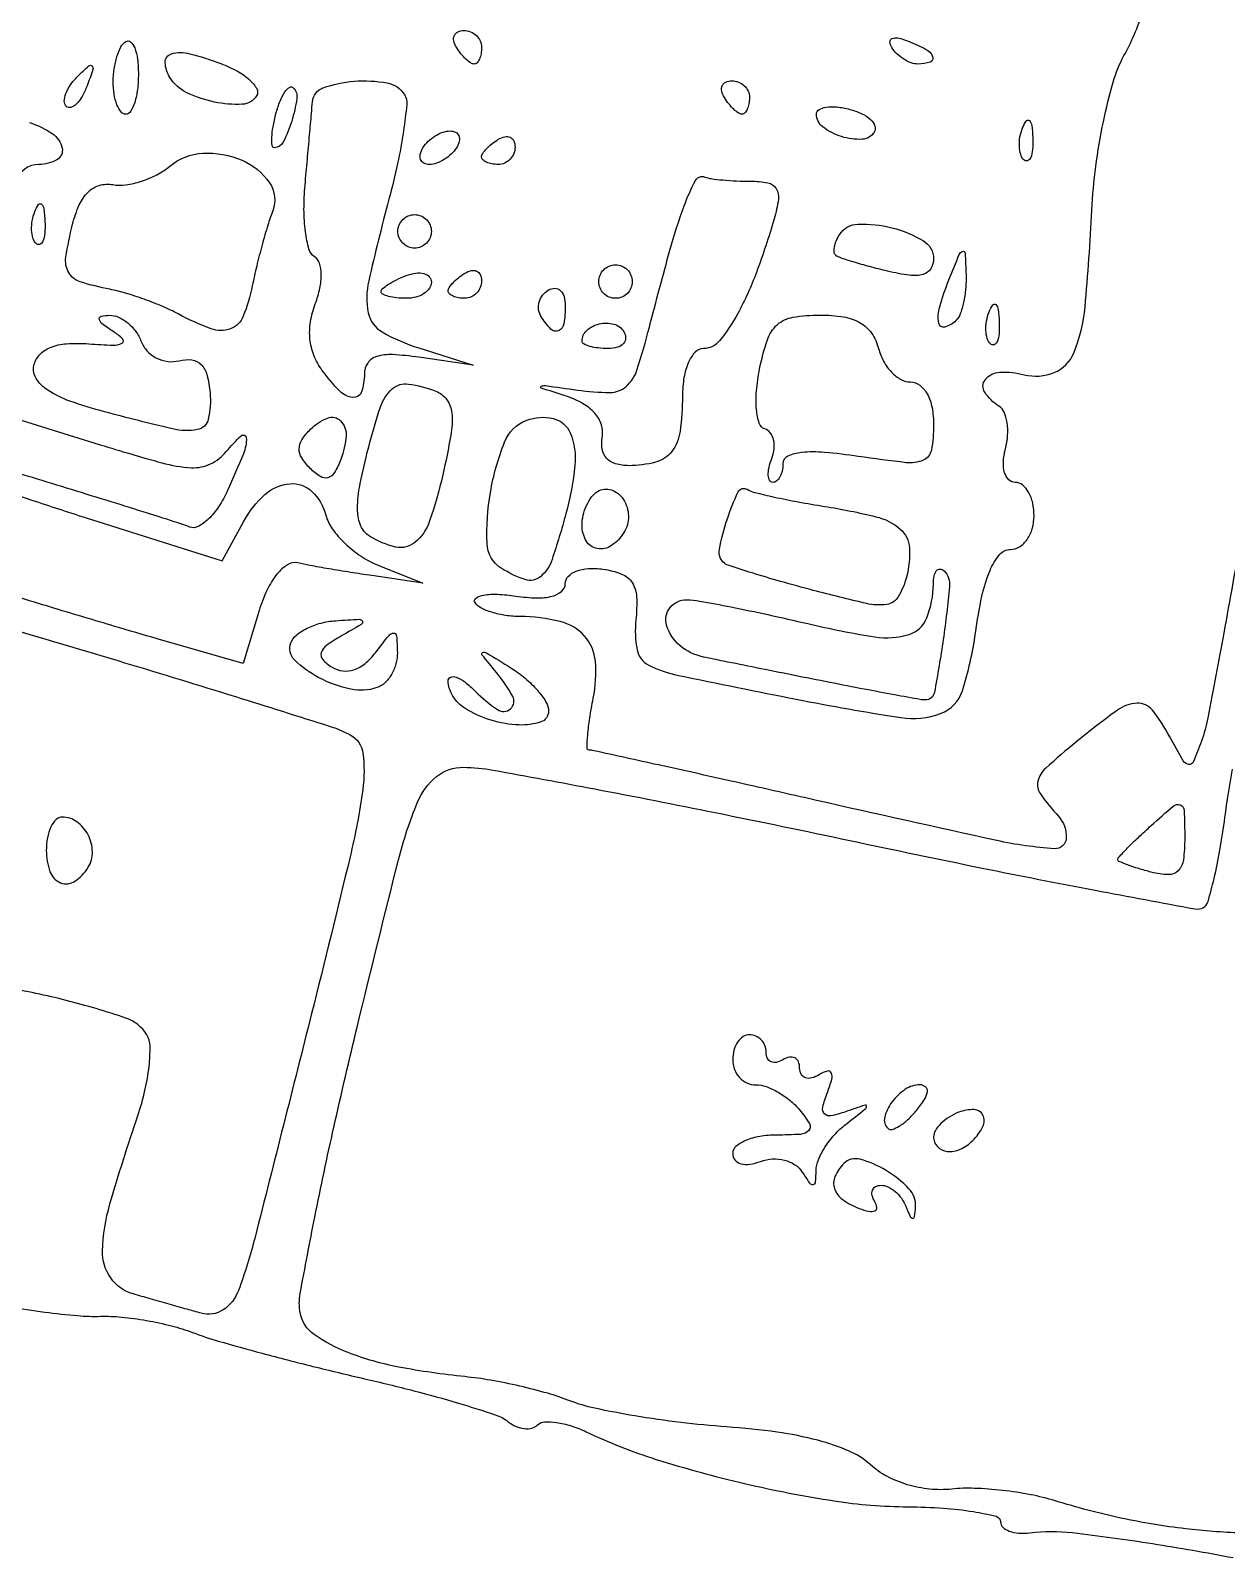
# Model space of a CAD drawing. Extents: x -19 to 322, y 67 to 181.
# Drawn here: x 41.45 to 75.39, y 74.34 to 117.73 of the extents above; entities that cross this region are included whole.
import ezdxf

# ---------------------------------------------------------------- set-up
doc = ezdxf.new("R2010")
doc.units = 0
doc.layers.get('0').update_dxf_attribs({"linetype": 'CONTINUOUS'})

msp = doc.modelspace()

# ---------------------------------------------------------------- linework, layer by layer
for points in [[(75.822, 103.473, -0.002798), (75.313, 100.618, -0.001628), (74.862, 98.215, -0.038673), (74.681, 97.551, -0.013664), (74.456, 96.972, -0.338242), (74.316, 96.891, -0.233158), (74.159, 96.997, -0.007837), (73.785, 97.67, 0.044007), (73.287, 98.432, 0.242654), (72.854, 98.629, 0.146094), (72.295, 98.431, 0.014053), (71.14, 97.541, 0.011799), (70.26, 96.786, 0.150586), (70.039, 96.417, 0.219008), (70.109, 96.052, 0.028431), (70.62, 95.419, -0.194997), (70.845, 94.803, -0.423254), (70.508, 94.498, -0.037433), (68.87, 94.73, -0.002014), (63.752, 95.87, 0.000562), (61.332, 96.417, 0.000901), (59.265, 96.877, 0.000148), (57.434, 97.281, 0.054252), (57.297, 97.296, -0.422672), (57.24, 97.355, -0.013109), (57.261, 97.729, -0.018331), (57.317, 98.204, -0.010714), (57.417, 98.769, 0.070102), (57.478, 99.818, 0.163024), (57.171, 100.532, 0.151679), (56.476, 100.95, 0.058244), (55.345, 101.09, -0.034269), (54.929, 101.122, -0.03902), (54.539, 101.21, -0.04266), (54.227, 101.336, -0.137526), (54.063, 101.487, -0.401493), (54.091, 101.616, -0.110488), (54.305, 101.701, -0.052318), (54.702, 101.722, -0.023425), (55.223, 101.67, 0.029684), (55.813, 101.619, 0.069205), (56.252, 101.668, 0.115037), (56.523, 101.809, 0.219243), (56.624, 102.027, -0.196943), (56.707, 102.23, -0.10704), (56.936, 102.38, -0.077525), (57.282, 102.454, -0.049551), (57.693, 102.437, -0.058016), (58.222, 102.298, -0.157293), (58.52, 102.055, -0.133233), (58.647, 101.656, -0.03697), (58.627, 100.992, 0.072371), (58.662, 100.145, 0.235982), (58.991, 99.711, 0.0637), (59.837, 99.42, 0.002315), (63.181, 98.743, 0.010429), (66.143, 98.222, 0.127465), (67.278, 98.337, 0.230932), (67.894, 98.981, 0.04312), (68.266, 100.622, -0.018479), (68.449, 101.664, -0.046533), (68.679, 102.399, -0.071952), (68.95, 102.85, -0.225432), (69.261, 102.998, 0.140898), (69.516, 103.071, 0.099855), (69.733, 103.277, 0.084938), (69.879, 103.585, 0.06857), (69.929, 103.949, 0.053873), (69.89, 104.312, 0.073613), (69.773, 104.62, 0.093326), (69.601, 104.826, 0.174068), (69.399, 104.899, -0.196983), (69.215, 104.974, -0.126681), (69.094, 105.175, -0.086541), (69.058, 105.481, -0.049856), (69.116, 105.849, 0.046215), (69.18, 106.232, 0.054994), (69.165, 106.598, 0.064046), (69.081, 106.894, 0.15438), (68.934, 107.065, -0.108394), (68.53, 107.457, -0.32574), (68.546, 107.819, -0.217318), (68.957, 108.028, -0.071738), (69.647, 107.957, 0.159956), (70.499, 108.017, 0.20066), (71.055, 108.572, 0.074722), (71.377, 109.883, 0.010848), (71.57, 112.633, -0.020667), (71.681, 113.87, -0.018496), (71.897, 115.141, -0.018884), (72.176, 116.268, -0.053486), (72.481, 117.017, 0.021377), (72.776, 117.623, 0.019896), (73.025, 118.268, 0.020333)], [(41.417, 115.116, -0.071774), (42.06, 114.805, -0.191361), (42.342, 114.391, -0.330945), (42.195, 114.062, -0.128947), (41.684, 113.928, 0.313028), (41.042, 113.482, 0.00758)], [(40.441, 106.89), (43.424, 105.968, 0.007171), (45.169, 105.456, 0.054422), (46.014, 105.317, 0.124982), (46.552, 105.424, 0.111474), (47.001, 105.776, -0.039109), (47.426, 106.223, -0.637976), (47.57, 106.162, -0.105375), (47.489, 105.713, -0.009579), (47.035, 104.665, -0.038322), (46.783, 104.209, -0.055419), (46.49, 103.855, -0.070802), (46.201, 103.646, -0.216073), (45.966, 103.631, 0.013602), (45.634, 103.748, 0.001145), (44.769, 104.024, 0.001521), (43.734, 104.348, 0.001175), (42.605, 104.694, -0.001444), (41.502, 105.034, -0.002216), (40.548, 105.335, -0.000736)], [(40.16, 104.864, 0.006715), (41.483, 104.398, 0.004613), (42.994, 103.903), (46.882, 102.669), (47.491, 103.784, -0.08459), (48.1, 104.555, -0.164715), (48.812, 104.861, -0.214124), (49.434, 104.64, -0.138759), (49.827, 103.972, 0.091624), (50.011, 103.58, 0.047012), (50.368, 103.169, 0.044571), (50.828, 102.802, 0.050778), (51.327, 102.541), (52.584, 102.038), (51.129, 102.251, -0.003236), (50.525, 102.343, -0.00309), (49.912, 102.445, -0.003062), (49.372, 102.541, -0.011024), (49.03, 102.612, 0.199376), (48.742, 102.563, 0.082585), (48.44, 102.296, 0.060749), (48.159, 101.847, 0.036403), (47.934, 101.259), (47.482, 99.757), (45.043, 100.458, -0.002284), (43.83, 100.812, -0.000859), (42.135, 101.32, -0.000851), (40.291, 101.879, -0.001035)], [(40.533, 100.842, -0.00175), (44.115, 99.78, -0.002558), (47.261, 98.817, -0.001239), (49.929, 97.978, -0.045525), (50.518, 97.73, -0.242776), (50.879, 97.208, -0.066768), (50.875, 96.177, -0.024521), (50.514, 94.264, -0.002547), (49.422, 89.82, -0.00079), (47.818, 83.468, -0.025874), (47.349, 81.956, -0.1601), (46.911, 81.403, -0.217156), (46.29, 81.306, -0.000828), (45.893, 81.418, -0.000387), (45.379, 81.563, -0.000383), (44.84, 81.717, -0.000537), (44.359, 81.855, -0.170945), (43.721, 82.31, -0.161182), (43.49, 83.075, -0.06468), (43.699, 84.409, -0.010425), (44.492, 86.924, 0.024724), (44.693, 87.632, 0.029408), (44.81, 88.317, 0.030402), (44.838, 88.894, 0.136302), (44.745, 89.216, 0.174491), (44.148, 89.69, 0.0195), (42.458, 90.189, 0.019164), (40.734, 90.556, 0.183301)], [(75.798, 75.065, -0.018684), (74.231, 75.187, -0.024323), (72.391, 75.492, -0.02203), (70.526, 75.981, 0.028056), (69.834, 76.154, 0.018869), (69.029, 76.276, 0.019035), (68.238, 76.335, 0.035349), (67.595, 76.313, -0.051651), (66.966, 76.313, -0.047561), (66.332, 76.439, -0.048781), (65.75, 76.678, -0.062226), (65.276, 77.011, 0.08285), (64.677, 77.394, 0.037049), (63.79, 77.699, 0.029847), (62.636, 77.93, 0.016358), (61.202, 78.08, -0.011834), (59.903, 78.205, -0.011473), (58.598, 78.392, -0.011453), (57.458, 78.609, -0.040935), (56.748, 78.823, 0.024536), (56.126, 79.033, 0.01274), (55.333, 79.237, 0.012638), (54.505, 79.405, 0.018775), (53.772, 79.506, -0.022231), (51.896, 79.779, -0.044707), (50.458, 80.19, -0.060784), (49.491, 80.704, -0.19492), (49.102, 81.305, -0.093557), (49.1, 81.876, -0.003355), (49.514, 84.037, -0.006074), (50.054, 86.592, -0.004208), (50.725, 89.468, -0.002453), (51.89, 94.184, -0.035411), (52.429, 95.82, -0.126798), (52.969, 96.545, -0.173248), (53.732, 96.81, -0.042812), (54.576, 96.73, -0.001908), (57.461, 96.194, -0.003202), (60.881, 95.523, -0.002283), (64.702, 94.73, 0.002125), (68.458, 93.948, 0.003412), (71.668, 93.317, 0.0007), (74.491, 92.787, 0.178372), (74.737, 92.829, 0.195511), (74.867, 92.994, 0.010595), (75.038, 93.649, 0.015226), (75.205, 94.458, 0.010418), (75.348, 95.384, -0.012738), (75.565, 96.756, -0.09282)], [(40.834, 81.493, 0.010307), (41.85, 81.34, 0.010429), (42.779, 81.239, 0.029209), (43.433, 81.22, -0.032308), (44.026, 81.199, -0.018413), (44.738, 81.101, -0.018332), (45.449, 80.949, -0.028769), (46.046, 80.761, 0.020104), (46.775, 80.518, 0.004656), (48.019, 80.171, 0.0048), (49.461, 79.798, 0.00468), (50.921, 79.449, -0.007079), (52.324, 79.107, -0.009365), (53.591, 78.753, -0.007121), (54.635, 78.425, -0.086414), (55.004, 78.227, 0.063956), (55.226, 78.095, 0.074545), (55.463, 78.032, 0.086355), (55.677, 78.045, 0.13884), (55.836, 78.134, -0.184188), (56.029, 78.221, -0.049146), (56.372, 78.206, -0.042982), (56.786, 78.111, -0.033025), (57.218, 77.94, 0.034418), (59.206, 77.158, 0.019181), (61.715, 76.471, 0.019192), (64.259, 75.979, 0.03587), (66.348, 75.81, -0.01454), (67.357, 75.772, -0.023793), (68.206, 75.674, -0.02046), (68.853, 75.541, -0.34439), (68.979, 75.38, 0.208631), (69.043, 75.232, 0.099185), (69.223, 75.122, 0.071922), (69.492, 75.065, 0.046624), (69.81, 75.074, -0.059277), (71.017, 75.077, -0.010178), (73.291, 74.765, -0.00769), (75.581, 74.367, -0.108099)]]:
    msp.add_lwpolyline(points, format="xyb")
for points in [[(53.535, 117.254, -0.082592), (53.46, 117.436, -0.161196), (53.475, 117.59, -0.182303), (53.576, 117.692, -0.108972), (53.744, 117.729, -0.093332), (53.936, 117.693, -0.09642), (54.1, 117.59, -0.099167), (54.209, 117.435, -0.105053), (54.248, 117.254, -0.042167), (54.232, 117.072, -0.061769), (54.186, 116.919, -0.081139), (54.118, 116.814, -0.210953), (54.038, 116.779, -0.151918), (53.938, 116.81, -0.038439), (53.804, 116.919, -0.035638), (53.663, 117.072, -0.029505)], [(43.793, 116.276, -0.035561), (43.82, 116.645, -0.040064), (43.898, 116.992, -0.04393), (44.012, 117.27, -0.135639), (44.15, 117.418, -0.331597), (44.285, 117.407, -0.119284), (44.401, 117.238, -0.062474), (44.481, 116.919, -0.029798), (44.506, 116.496, -0.029552), (44.48, 116.058, -0.046076), (44.401, 115.689, -0.058185), (44.287, 115.431, -0.264942), (44.15, 115.353, -0.231959), (44.013, 115.42, -0.072716), (43.898, 115.624, -0.055457), (43.819, 115.922, -0.036798)], [(65.893, 117.249, -0.1144), (65.839, 117.409, -0.32948), (65.896, 117.504, -0.155351), (66.065, 117.519, -0.036408), (66.341, 117.435, -0.029964), (66.85, 117.204, -0.168622), (67.051, 116.989, -0.444011), (66.982, 116.835, -0.079093), (66.631, 116.779, -0.088797), (66.438, 116.813, -0.053277), (66.23, 116.917, -0.051183), (66.038, 117.069, -0.061454)], [(42.784, 116.43, -0.011214), (43.098, 116.728, -0.400052), (43.19, 116.726, -0.286372), (43.214, 116.619, -0.008399), (43.05, 116.164, -0.036269), (42.906, 115.857, -0.070189), (42.743, 115.641, -0.120343), (42.587, 115.547, -0.278911), (42.459, 115.578, -0.20742), (42.402, 115.724, -0.082976), (42.445, 115.938, -0.063152), (42.577, 116.187, -0.043285)], [(45.401, 116.393, -0.127422), (45.267, 116.826, -0.350026), (45.443, 117.068, -0.131664), (45.965, 117.073, -0.027583), (46.845, 116.793, -0.034731), (47.317, 116.575, -0.058378), (47.672, 116.322, -0.08448), (47.866, 116.076, -0.269186), (47.861, 115.874, -0.247813), (47.453, 115.635, -0.06344), (46.666, 115.699, -0.061103), (45.867, 115.972, -0.142258)], [(49.717, 108.09, -0.065021), (49.487, 108.51, -0.067976), (49.377, 108.969, -0.064784), (49.391, 109.46, -0.051223), (49.528, 109.974, 0.038261), (49.658, 110.414, 0.056935), (49.697, 110.814, 0.072283), (49.646, 111.128, 0.179762), (49.505, 111.308, -0.190954), (49.348, 111.519, -0.032964), (49.249, 112.016, -0.031781), (49.207, 112.647, -0.023668), (49.237, 113.345, 0.000304), (49.303, 114.066, 0.000328), (49.366, 114.77, 0.000309), (49.419, 115.374, 0.001576), (49.447, 115.71, -0.295804), (49.752, 116.106, -0.065899), (50.629, 116.29, -0.062821), (51.566, 116.244, -0.213783), (52.059, 115.909, -0.16394), (52.123, 115.634, -0.012794), (52.03, 114.874, -0.016377), (51.863, 113.954, -0.011758), (51.618, 112.939, 0.00869), (51.044, 110.622, 0.106257), (51.032, 109.714, 0.217176), (51.425, 109.17, 0.052979), (52.466, 108.716), (54.01, 108.229), (52.466, 108.453, 0.022226), (51.718, 108.527, 0.0889), (51.264, 108.472, 0.171768), (51.016, 108.287, 0.148812), (50.921, 107.976, -0.082304), (50.837, 107.466, -0.347188), (50.594, 107.309, -0.180345), (50.22, 107.49, -0.032853)], [(61.138, 115.829, -0.082592), (61.064, 116.01, -0.161196), (61.078, 116.164, -0.182303), (61.179, 116.267, -0.108972), (61.348, 116.304, -0.093332), (61.54, 116.268, -0.09642), (61.703, 116.164, -0.099167), (61.812, 116.01, -0.105053), (61.851, 115.829, -0.042167), (61.835, 115.647, -0.061769), (61.789, 115.493, -0.081139), (61.721, 115.389, -0.210953), (61.641, 115.353, -0.151918), (61.541, 115.384, -0.038439), (61.407, 115.493, -0.035638), (61.266, 115.647, -0.029505)], [(48.412, 115.372, -0.027385), (48.526, 115.727, -0.055867), (48.661, 115.987, -0.101575), (48.792, 116.117, -0.354513), (48.902, 116.105, -0.237878), (49.004, 115.795, -0.038928), (48.858, 115.158, -0.03858), (48.617, 114.558, -0.285434), (48.367, 114.403, -0.382544), (48.302, 114.462, -0.039062), (48.295, 114.688, -0.033279), (48.33, 115, -0.018968)], [(63.752, 115.36, -0.269156), (63.825, 115.485, -0.095176), (64.029, 115.555, -0.062812), (64.334, 115.56, -0.036115), (64.697, 115.492, -0.044796), (65.041, 115.369, -0.078506), (65.291, 115.2, -0.120306), (65.412, 115.017, -0.228144), (65.394, 114.845, -0.247429), (65.05, 114.642, -0.087903), (64.465, 114.717, -0.086621), (63.935, 114.991, -0.234528)], [(69.605, 114.967, -0.054073), (69.71, 115.165, -0.470617), (69.796, 115.173, -0.168741), (69.864, 115.035, -0.018894), (69.892, 114.68, -0.028489), (69.886, 114.349, -0.077125), (69.834, 114.121, -0.208169), (69.746, 114.034, -0.296942), (69.642, 114.056, -0.126455), (69.55, 114.212, -0.060344), (69.513, 114.442, -0.05415), (69.53, 114.707, -0.051402)], [(52.584, 114.403, -0.064269), (52.732, 114.585, -0.051777), (52.931, 114.739, -0.053414), (53.15, 114.843, -0.085235), (53.353, 114.878, -0.117858), (53.511, 114.84, -0.186277), (53.603, 114.739, -0.154201), (53.612, 114.585, -0.076764), (53.535, 114.403, -0.064269), (53.387, 114.221, -0.051777), (53.188, 114.067, -0.053414), (52.969, 113.963, -0.085235), (52.766, 113.928, -0.117858), (52.608, 113.965, -0.186277), (52.517, 114.067, -0.154201), (52.508, 114.221, -0.076764)], [(54.248, 114.137, -0.151918), (54.279, 114.237, -0.038439), (54.387, 114.372, -0.035638), (54.541, 114.513, -0.029505), (54.723, 114.641, -0.082592), (54.904, 114.715, -0.161196), (55.058, 114.7, -0.182303), (55.161, 114.6, -0.108972), (55.198, 114.431, -0.093332), (55.162, 114.239, -0.09642), (55.058, 114.076, -0.099167), (54.904, 113.966, -0.105053), (54.723, 113.928, -0.042167), (54.541, 113.943, -0.061769), (54.387, 113.989, -0.081139), (54.283, 114.057, -0.210953)], [(45.632, 109.684, 0.022254), (45.197, 109.893, 0.014015), (44.672, 110.099, 0.014068), (44.143, 110.273, 0.024959), (43.698, 110.382, -0.028301), (42.858, 110.594, -0.188831), (42.528, 110.859, -0.170968), (42.448, 111.293, -0.022357), (42.639, 112.229, -0.043122), (42.828, 112.778, -0.093466), (43.081, 113.144, -0.123893), (43.398, 113.332, -0.114114), (43.777, 113.354, 0.077137), (44.149, 113.349, 0.043286), (44.591, 113.451, 0.041943), (45.031, 113.635, 0.053024), (45.397, 113.879, -0.161413), (46.337, 114.246, -0.116044), (47.453, 114.045, -0.140111), (48.227, 113.409, -0.248333), (48.321, 112.61, 0.018118), (48.181, 112.204, 0.007503), (48.019, 111.646, 0.007412), (47.864, 111.043, 0.00948), (47.74, 110.483, -0.045147), (47.482, 109.616, -0.210302), (47.118, 109.259, -0.182311), (46.572, 109.258, -0.033049)], [(57.672, 106.174, 0.120325), (57.648, 106.535, 0.10527), (57.461, 106.864, 0.0843), (57.114, 107.143, 0.049514), (56.624, 107.356, -0.002731), (55.94, 107.579, -0.673239), (55.937, 107.627, -0.147212), (56.059, 107.646, -0.001404), (56.966, 107.521, 0.033178), (57.891, 107.452, 0.183616), (58.35, 107.623, 0.135654), (58.657, 108.087, 0.015362), (59.011, 109.309, -0.004556), (59.595, 111.498, -0.020948), (59.997, 112.748, -0.032321), (60.318, 113.47, -0.37835), (60.584, 113.571, 0.055543), (60.766, 113.525, 0.011411), (61.096, 113.487, 0.011876), (61.483, 113.461, 0.010921), (61.883, 113.453, -0.048368), (62.374, 113.405, -0.207255), (62.611, 113.242, -0.17822), (62.674, 112.939, -0.034643), (62.553, 112.383, -0.018056), (62.047, 110.855, -0.035682), (61.517, 109.693, -0.044559), (61.001, 108.918, -0.227254), (60.547, 108.701, 0.204582), (60.314, 108.601, 0.086811), (60.121, 108.314, 0.064054), (59.993, 107.881, 0.040363), (59.95, 107.354, -0.033597), (59.882, 106.344, -0.131289), (59.643, 105.772, -0.166668), (59.188, 105.472, -0.063508), (58.424, 105.374, -0.06969), (58.053, 105.426, -0.135255), (57.799, 105.581, -0.146244), (57.672, 105.834, -0.086884)], [(41.568, 112.591, -0.054073), (41.673, 112.789, -0.470617), (41.76, 112.797, -0.168741), (41.827, 112.659, -0.018894), (41.855, 112.304, -0.028489), (41.85, 111.973, -0.077125), (41.797, 111.745, -0.208169), (41.709, 111.658, -0.296942), (41.605, 111.68, -0.126455), (41.513, 111.836, -0.060344), (41.476, 112.066, -0.05415), (41.494, 112.331, -0.051402)], [(51.872, 112.027, -0.099038), (51.908, 112.208, -0.097945), (52.011, 112.363, -0.097945), (52.165, 112.466, -0.099038), (52.347, 112.502, -0.099038), (52.528, 112.466, -0.097945), (52.682, 112.363, -0.097945), (52.786, 112.208, -0.099038), (52.822, 112.027, -0.099038), (52.786, 111.846, -0.097945), (52.682, 111.691, -0.097945), (52.528, 111.588, -0.099038), (52.347, 111.552, -0.099038), (52.165, 111.588, -0.097945), (52.011, 111.691, -0.097945), (51.908, 111.846, -0.099038)], [(64.298, 111.349, -0.200393), (64.254, 111.434, -0.06654), (64.261, 111.578, -0.053804), (64.313, 111.752, -0.039033), (64.405, 111.932, -0.251452), (64.927, 112.234, -0.070534), (65.896, 112.128, -0.071282), (66.788, 111.759, -0.265039), (67.078, 111.25, -0.140421), (66.996, 110.964, -0.189461), (66.782, 110.805, -0.099913), (66.395, 110.78, -0.025235), (65.771, 110.897, -0.006648), (65.259, 111.027, -0.009013), (64.799, 111.159, -0.006459), (64.421, 111.281, -0.093398)], [(57.574, 110.601, -0.099038), (57.61, 110.783, -0.097945), (57.714, 110.937, -0.097945), (57.868, 111.04, -0.099038), (58.049, 111.077, -0.099038), (58.231, 111.04, -0.097945), (58.385, 110.937, -0.097945), (58.488, 110.783, -0.099038), (58.524, 110.601, -0.099038), (58.488, 110.42, -0.097945), (58.385, 110.266, -0.097945), (58.231, 110.162, -0.099038), (58.049, 110.126, -0.099038), (57.868, 110.162, -0.097945), (57.714, 110.266, -0.097945), (57.61, 110.42, -0.099038)], [(67.513, 110.651, -0.003275), (67.807, 111.373, -0.22385), (67.902, 111.459, -0.486584), (67.972, 111.41, -0.006314), (67.998, 110.799, -0.029905), (67.986, 110.397, -0.031707), (67.927, 110.007, -0.033456), (67.832, 109.681, -0.10935), (67.712, 109.493, -0.130092), (67.4, 109.311, -0.443236), (67.225, 109.423, -0.113243), (67.251, 109.888, -0.024839)], [(51.396, 110.313, -0.222225), (51.438, 110.401, -0.030693), (51.606, 110.525, -0.030395), (51.836, 110.655, -0.02136), (52.109, 110.773, -0.055937), (52.382, 110.844, -0.100118), (52.613, 110.831, -0.147206), (52.764, 110.739, -0.184534), (52.822, 110.586, -0.152681), (52.767, 110.411, -0.098158), (52.613, 110.261, -0.08088), (52.382, 110.16, -0.062722), (52.109, 110.126, -0.024748), (51.836, 110.14, -0.039339), (51.606, 110.181, -0.046727), (51.442, 110.241, -0.289661)], [(53.297, 110.336, -0.151918), (53.328, 110.436, -0.038439), (53.437, 110.57, -0.035638), (53.591, 110.711, -0.029505), (53.772, 110.839, -0.082592), (53.954, 110.913, -0.161196), (54.108, 110.899, -0.182303), (54.21, 110.798, -0.108972), (54.248, 110.629, -0.093332), (54.211, 110.437, -0.09642), (54.108, 110.274, -0.099167), (53.954, 110.165, -0.105053), (53.772, 110.126, -0.042167), (53.59, 110.141, -0.061769), (53.437, 110.188, -0.081139), (53.333, 110.256, -0.210953)], [(55.931, 109.618, -0.108373), (55.864, 109.81, -0.099685), (55.88, 110.018, -0.095498), (55.977, 110.211, -0.090427), (56.141, 110.359, -0.136093), (56.324, 110.412, -0.190788), (56.482, 110.352, -0.140899), (56.588, 110.178, -0.067432), (56.624, 109.917, -0.039415), (56.583, 109.404, -0.25701), (56.43, 109.207, -0.315493), (56.212, 109.252, -0.050477)], [(68.654, 109.74, -0.054073), (68.759, 109.938, -0.470617), (68.846, 109.946, -0.168741), (68.913, 109.808, -0.018894), (68.941, 109.453, -0.028489), (68.936, 109.122, -0.077125), (68.883, 108.894, -0.208169), (68.796, 108.807, -0.296942), (68.692, 108.829, -0.126455), (68.6, 108.985, -0.060344), (68.562, 109.215, -0.05415), (68.58, 109.48, -0.051402)], [(43.547, 106.902, -0.019336), (42.56, 107.208, -0.059647), (41.935, 107.516, -0.105722), (41.607, 107.845, -0.197177), (41.54, 108.209, -0.134886), (41.699, 108.519, -0.112228), (42.005, 108.731, -0.078803), (42.469, 108.836, -0.035111), (43.099, 108.834, 0.010051), (43.787, 108.797, 0.125531), (44.04, 108.853, 0.513866), (44.058, 108.973, 0.052727), (43.793, 109.183, -0.018418), (43.482, 109.398, -0.179129), (43.396, 109.53, -0.414295), (43.45, 109.616, -0.052482), (43.689, 109.644, -0.109233), (43.944, 109.591, -0.067346), (44.204, 109.428, -0.062584), (44.431, 109.186, -0.065631), (44.586, 108.9, 0.09682), (44.756, 108.629, 0.087468), (45.021, 108.43, 0.087069), (45.339, 108.333, 0.094708), (45.662, 108.355, -0.095476), (46.022, 108.378, -0.171297), (46.284, 108.247, -0.127974), (46.455, 107.943, -0.043908), (46.541, 107.442, -0.074986), (46.491, 106.697, -0.302637), (46.179, 106.397, -0.103179), (45.477, 106.416, -0.007144)], [(57.099, 108.91, -0.211827), (57.234, 109.214, -0.127879), (57.589, 109.399, -0.122608), (58.001, 109.392, -0.191362), (58.282, 109.183, -0.136093), (58.335, 109, -0.190788), (58.275, 108.842, -0.140899), (58.101, 108.736, -0.067432), (57.84, 108.701, -0.026751), (57.556, 108.716, -0.042195), (57.316, 108.762, -0.051652), (57.148, 108.829, -0.279105)], [(62.486, 105.581, 0.064777), (62.552, 105.853, 0.085277), (62.536, 106.108, 0.103918), (62.443, 106.305, 0.151707), (62.288, 106.416, -0.241334), (62.129, 106.578, -0.053204), (62.051, 106.972, -0.04357), (62.05, 107.502, -0.028115), (62.137, 108.11, -0.031087), (62.359, 108.946, -0.130304), (62.641, 109.376, -0.143249), (63.084, 109.588, -0.040441), (63.856, 109.651, -0.039436), (64.524, 109.598, -0.090878), (64.997, 109.431, -0.11355), (65.316, 109.136, -0.085854), (65.515, 108.701, 0.060903), (65.659, 108.337, 0.065681), (65.883, 108.029, 0.073972), (66.151, 107.821, 0.129214), (66.421, 107.75, -0.165863), (66.683, 107.66, -0.10491), (66.895, 107.411, -0.077703), (67.033, 107.023, -0.04629), (67.078, 106.533, -0.044934), (67.014, 105.817, -0.253804), (66.782, 105.529, -0.127844), (66.295, 105.459, -0.009298), (64.94, 105.637, 0.015134), (63.981, 105.751, 0.04641), (63.328, 105.748, 0.085149), (62.937, 105.641, 0.291302), (62.801, 105.428, -0.052544), (62.78, 105.226, -0.072398), (62.716, 105.054, -0.092313), (62.623, 104.939, -0.177716), (62.513, 104.899, -0.282142), (62.424, 104.953, -0.108347), (62.386, 105.099, -0.066054), (62.406, 105.319, -0.035438)], [(51.064, 103.375, -0.152212), (50.822, 103.661, -0.093927), (50.728, 104.095, -0.053606), (50.781, 104.746, -0.015028), (51.003, 105.744, -0.01612), (51.377, 107.042, -0.132485), (51.71, 107.554, -0.222491), (52.17, 107.693, -0.055451), (52.949, 107.489, -0.146636), (53.262, 107.247, -0.135704), (53.403, 106.866, -0.064471), (53.373, 106.235, -0.012478), (53.146, 105.113, -0.026047), (52.774, 103.804, -0.137388), (52.355, 103.194, -0.233726), (51.812, 103.064, -0.08605)], [(49.393, 106.412, -0.103621), (49.873, 106.726, -0.29781), (50.245, 106.648, -0.219336), (50.403, 106.221, -0.072159), (50.252, 105.553, -0.040341), (50.072, 105.178, -0.19067), (49.888, 105.033, -0.218633), (49.672, 105.064, -0.053524), (49.385, 105.295, -0.053474), (49.144, 105.593, -0.145657), (49.07, 105.851, -0.143917), (49.148, 106.11, -0.051746)], [(54.807, 102.461, -0.246529), (54.403, 103.162, -0.05222), (54.499, 104.617, -0.052077), (54.899, 106.042, -0.209609), (55.528, 106.663, -0.151399), (56.28, 106.713, -0.239245), (56.763, 106.303, -0.126352), (56.897, 105.387, -0.039305), (56.64, 104.009, -0.015169), (56.247, 102.708, -0.137275), (55.916, 102.221, -0.260754), (55.489, 102.138, -0.061621)], [(57.099, 103.683, -0.057944), (57.132, 103.965, -0.050295), (57.229, 104.247, -0.052935), (57.372, 104.486, -0.093559), (57.541, 104.641, -0.22115), (57.931, 104.687, -0.173073), (58.271, 104.423, -0.137775), (58.416, 103.946, -0.144545), (58.287, 103.473, -0.106623), (57.932, 103.104, -0.194118), (57.529, 103.019, -0.221941), (57.218, 103.237, -0.131397)], [(61.108, 102.632, -0.250359), (60.996, 103.001, -0.03019), (61.218, 103.85, -0.031915), (61.529, 104.627, -0.44546), (61.786, 104.703, 0.076638), (61.994, 104.616, 0.006582), (62.555, 104.484, 0.008568), (63.234, 104.346, 0.00654), (63.98, 104.218, -0.02022), (65.441, 103.926, -0.118901), (66.13, 103.572, -0.203398), (66.391, 103.043, -0.078332), (66.308, 102.212, -0.070085), (66.074, 101.652, -0.227089), (65.748, 101.434, -0.092977), (65.169, 101.459, -0.007251), (63.661, 101.834, -0.004562), (62.735, 102.087, -0.006723), (61.928, 102.328, -0.003431), (61.25, 102.545, -0.117693)], [(64.131, 99.218, -0.000463), (63.089, 99.425, -0.000452), (62.039, 99.636, -0.000445), (61.117, 99.822, -0.001705), (60.544, 99.94, -0.123258), (59.878, 100.264, -0.148206), (59.498, 100.845, -0.245395), (59.597, 101.343, -0.23026), (60.069, 101.565, -0.04138), (60.441, 101.53, -0.004086), (61.324, 101.363, -0.005135), (62.375, 101.145, -0.004051), (63.508, 100.888, 0.018083), (65.411, 100.513, 0.116325), (66.382, 100.584, 0.227354), (66.886, 101.055, 0.090556), (67.071, 102.008, -0.042956), (67.094, 102.247, -0.123299), (67.162, 102.397, -0.25223), (67.261, 102.439, -0.175428), (67.373, 102.387, -0.223728), (67.531, 101.946, -0.012173), (67.351, 100.441, -0.010505), (67.101, 98.936, -0.360805), (66.842, 98.721, -0.044541), (66.701, 98.734, -0.00083), (65.966, 98.867, -0.00203), (65.11, 99.028, -0.001355)], [(48.833, 100.343, -0.130654), (48.99, 100.561, -0.056447), (49.293, 100.756, -0.050518), (49.682, 100.902, -0.046865), (50.102, 100.971, -0.004237), (50.777, 101.013, -0.323462), (50.863, 100.957, -0.367264), (50.832, 100.866, -0.004732), (50.27, 100.54, 0.026583), (49.845, 100.268, 0.166188), (49.697, 100.061, 0.265826), (49.743, 99.866, 0.066923), (50.005, 99.65, 0.111108), (50.306, 99.547, 0.108962), (50.624, 99.581, 0.091895), (50.941, 99.756, 0.057815), (51.235, 100.062, -0.006706), (51.621, 100.556, -0.225005), (51.752, 100.619, -0.395246), (51.834, 100.543, -0.013686), (51.857, 100.068, -0.070116), (51.818, 99.75, -0.066365), (51.693, 99.448, -0.070915), (51.504, 99.208, -0.107688), (51.278, 99.071, -0.137598), (50.535, 99.027, -0.066495), (49.632, 99.353, -0.074107), (48.939, 99.857, -0.298763)], [(53.771, 98.485, -0.06521), (53.59, 98.632, -0.051954), (53.436, 98.833, -0.053436), (53.332, 99.053, -0.084092), (53.297, 99.259, -0.296898), (53.368, 99.368, -0.196175), (53.523, 99.372, -0.077239), (53.771, 99.233, -0.029649), (54.067, 98.97, 0.046643), (54.699, 98.446, 0.341711), (55.067, 98.468, 0.352115), (55.13, 98.824, 0.047319), (54.672, 99.499, -0.003988), (54.259, 100.007, -0.522553), (54.278, 100.072, -0.220365), (54.389, 100.06, -0.002204), (55.079, 99.634, -0.03542), (55.488, 99.337, -0.039884), (55.834, 98.996, -0.043698), (56.075, 98.662, -0.135333), (56.148, 98.397, -0.324194), (55.931, 98.097, -0.088689), (55.318, 98.011, -0.065402), (54.517, 98.146, -0.06391)], [(72.305, 94.189, -0.192084), (72.332, 94.257, -0.004202), (72.584, 94.518, -0.00897), (72.891, 94.82, -0.005863), (73.256, 95.157, -0.008788), (73.882, 95.705, -0.271327), (74.078, 95.739, -0.301239), (74.19, 95.584, -0.010261), (74.206, 94.8, -0.031533), (74.167, 94.178, -0.163897), (74.019, 93.872, -0.210299), (73.741, 93.761, -0.055447), (73.256, 93.832, -0.010012), (72.891, 93.935, -0.015891), (72.584, 94.039, -0.009886), (72.34, 94.136, -0.301648)], [(43.08, 93.969, 0.144187), (43.202, 94.412, 0.115518), (43.079, 94.892, 0.118376), (42.76, 95.26, 0.156311), (42.34, 95.395, 0.200667), (42.169, 95.323, 0.084925), (42.024, 95.116, 0.064972), (41.925, 94.808, 0.045091), (41.892, 94.445, 0.086441), (41.997, 93.844, 0.21455), (42.3, 93.53, 0.248207), (42.698, 93.572, 0.106542)], [(63.744, 85.363, -0.096709), (63.806, 85.663, -0.043433), (63.994, 86.02, -0.04083), (64.265, 86.375, -0.043949), (64.583, 86.671, 0.001806), (65.139, 87.107, 0.233381), (65.176, 87.184, 0.507558), (65.131, 87.216, 0.003068), (64.578, 87.027, -0.032709), (64.163, 86.912, -0.262354), (63.981, 86.97, -0.253192), (63.932, 87.159, -0.030892), (64.065, 87.579, 0.022989), (64.189, 87.954, 0.179182), (64.174, 88.134, 0.375025), (64.063, 88.184, 0.063703), (63.832, 88.079, -0.072516), (63.62, 87.987, -0.148477), (63.44, 87.993, -0.188696), (63.321, 88.092, -0.125451), (63.276, 88.267, 0.101261), (63.24, 88.447, 0.177706), (63.137, 88.556, 0.167455), (62.983, 88.576, 0.088621), (62.801, 88.505, -0.082592), (62.62, 88.43, -0.161196), (62.466, 88.445, -0.182303), (62.363, 88.545, -0.108972), (62.326, 88.714, 0.093332), (62.29, 88.906, 0.09642), (62.186, 89.069, 0.099167), (62.032, 89.179, 0.105053), (61.851, 89.217, 0.148195), (61.67, 89.162, 0.098894), (61.515, 89.008, 0.082425), (61.411, 88.777, 0.064853), (61.376, 88.505, 0.090674), (61.425, 88.232, 0.09558), (61.568, 88.001, 0.099644), (61.78, 87.846, 0.108083), (62.03, 87.792, -0.086594), (62.324, 87.741, -0.04354), (62.666, 87.582, -0.041499), (63.002, 87.352, -0.048188), (63.276, 87.079, -0.037417), (63.551, 86.692, -0.333054), (63.532, 86.496, -0.193794), (63.303, 86.387, -0.015561), (62.622, 86.366, 0.040306), (62.145, 86.328, 0.059644), (61.742, 86.212, 0.078441), (61.468, 86.041, 0.217915), (61.376, 85.84, 0.173489), (61.439, 85.662, 0.154075), (61.605, 85.554, 0.104793), (61.86, 85.538, 0.055292), (62.169, 85.619, -0.078664), (62.502, 85.689, -0.076557), (62.844, 85.655, -0.081093), (63.142, 85.523, -0.107533), (63.35, 85.313, 0.014445), (63.558, 85.005, 0.27528), (63.66, 84.961, 0.352719), (63.728, 85.032, 0.019127)], [(66.593, 87.067, 0.030483), (66.817, 87.374, 0.110288), (66.9, 87.599, 0.256649), (66.847, 87.734, 0.176123), (66.689, 87.792, 0.149534), (66.275, 87.665, 0.084765), (65.893, 87.3, 0.097357), (65.689, 86.872, 0.264952), (65.775, 86.561, 0.274667), (65.901, 86.529, 0.066988), (66.105, 86.62, 0.05004), (66.347, 86.806, 0.030935)], [(68.187, 86.208, 0.0791), (68.475, 86.605, 0.235886), (68.477, 86.931, 0.280386), (68.228, 87.09, 0.096999), (67.791, 87.013, 0.048303), (67.518, 86.877, 0.053891), (67.287, 86.695, 0.061199), (67.13, 86.498, 0.13875), (67.078, 86.315, 0.191777), (67.188, 86.038, 0.180985), (67.462, 85.904, 0.130128), (67.835, 85.965, 0.091378)], [(66.565, 84.33, 0.210447), (66.379, 84.841, 0.066084), (65.727, 85.362, 0.068457), (64.988, 85.679, 0.269788), (64.527, 85.557, 0.095466), (64.279, 85.191, 0.185989), (64.266, 84.844, 0.156214), (64.497, 84.535, 0.063504), (64.964, 84.284, 0.036408), (65.24, 84.201, 0.155351), (65.409, 84.216, 0.32948), (65.466, 84.31, 0.1144), (65.411, 84.471, -0.075506), (65.335, 84.65, -0.152563), (65.343, 84.803, -0.187044), (65.431, 84.903, -0.119997), (65.585, 84.941, -0.111184), (65.78, 84.897, -0.064692), (65.983, 84.766, -0.05974), (66.162, 84.574, -0.061896), (66.288, 84.347, 0.011535), (66.414, 84.055, 0.276998), (66.484, 84.007, 0.394284), (66.538, 84.052, 0.015968)]]:
    msp.add_lwpolyline(points, format="xyb", close=True)

doc.saveas('drawing.dxf')
